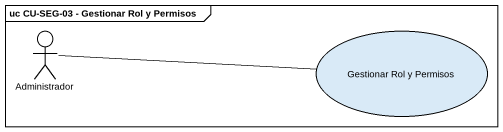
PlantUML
@startuml
mainframe uc CU-SEG-03 - Gestionar Rol y Permisos
actor Administrador
usecase "Gestionar Rol y Permisos" as Gestionar_Rol_y_Permisos
Administrador -right- Gestionar_Rol_y_Permisos
@enduml
